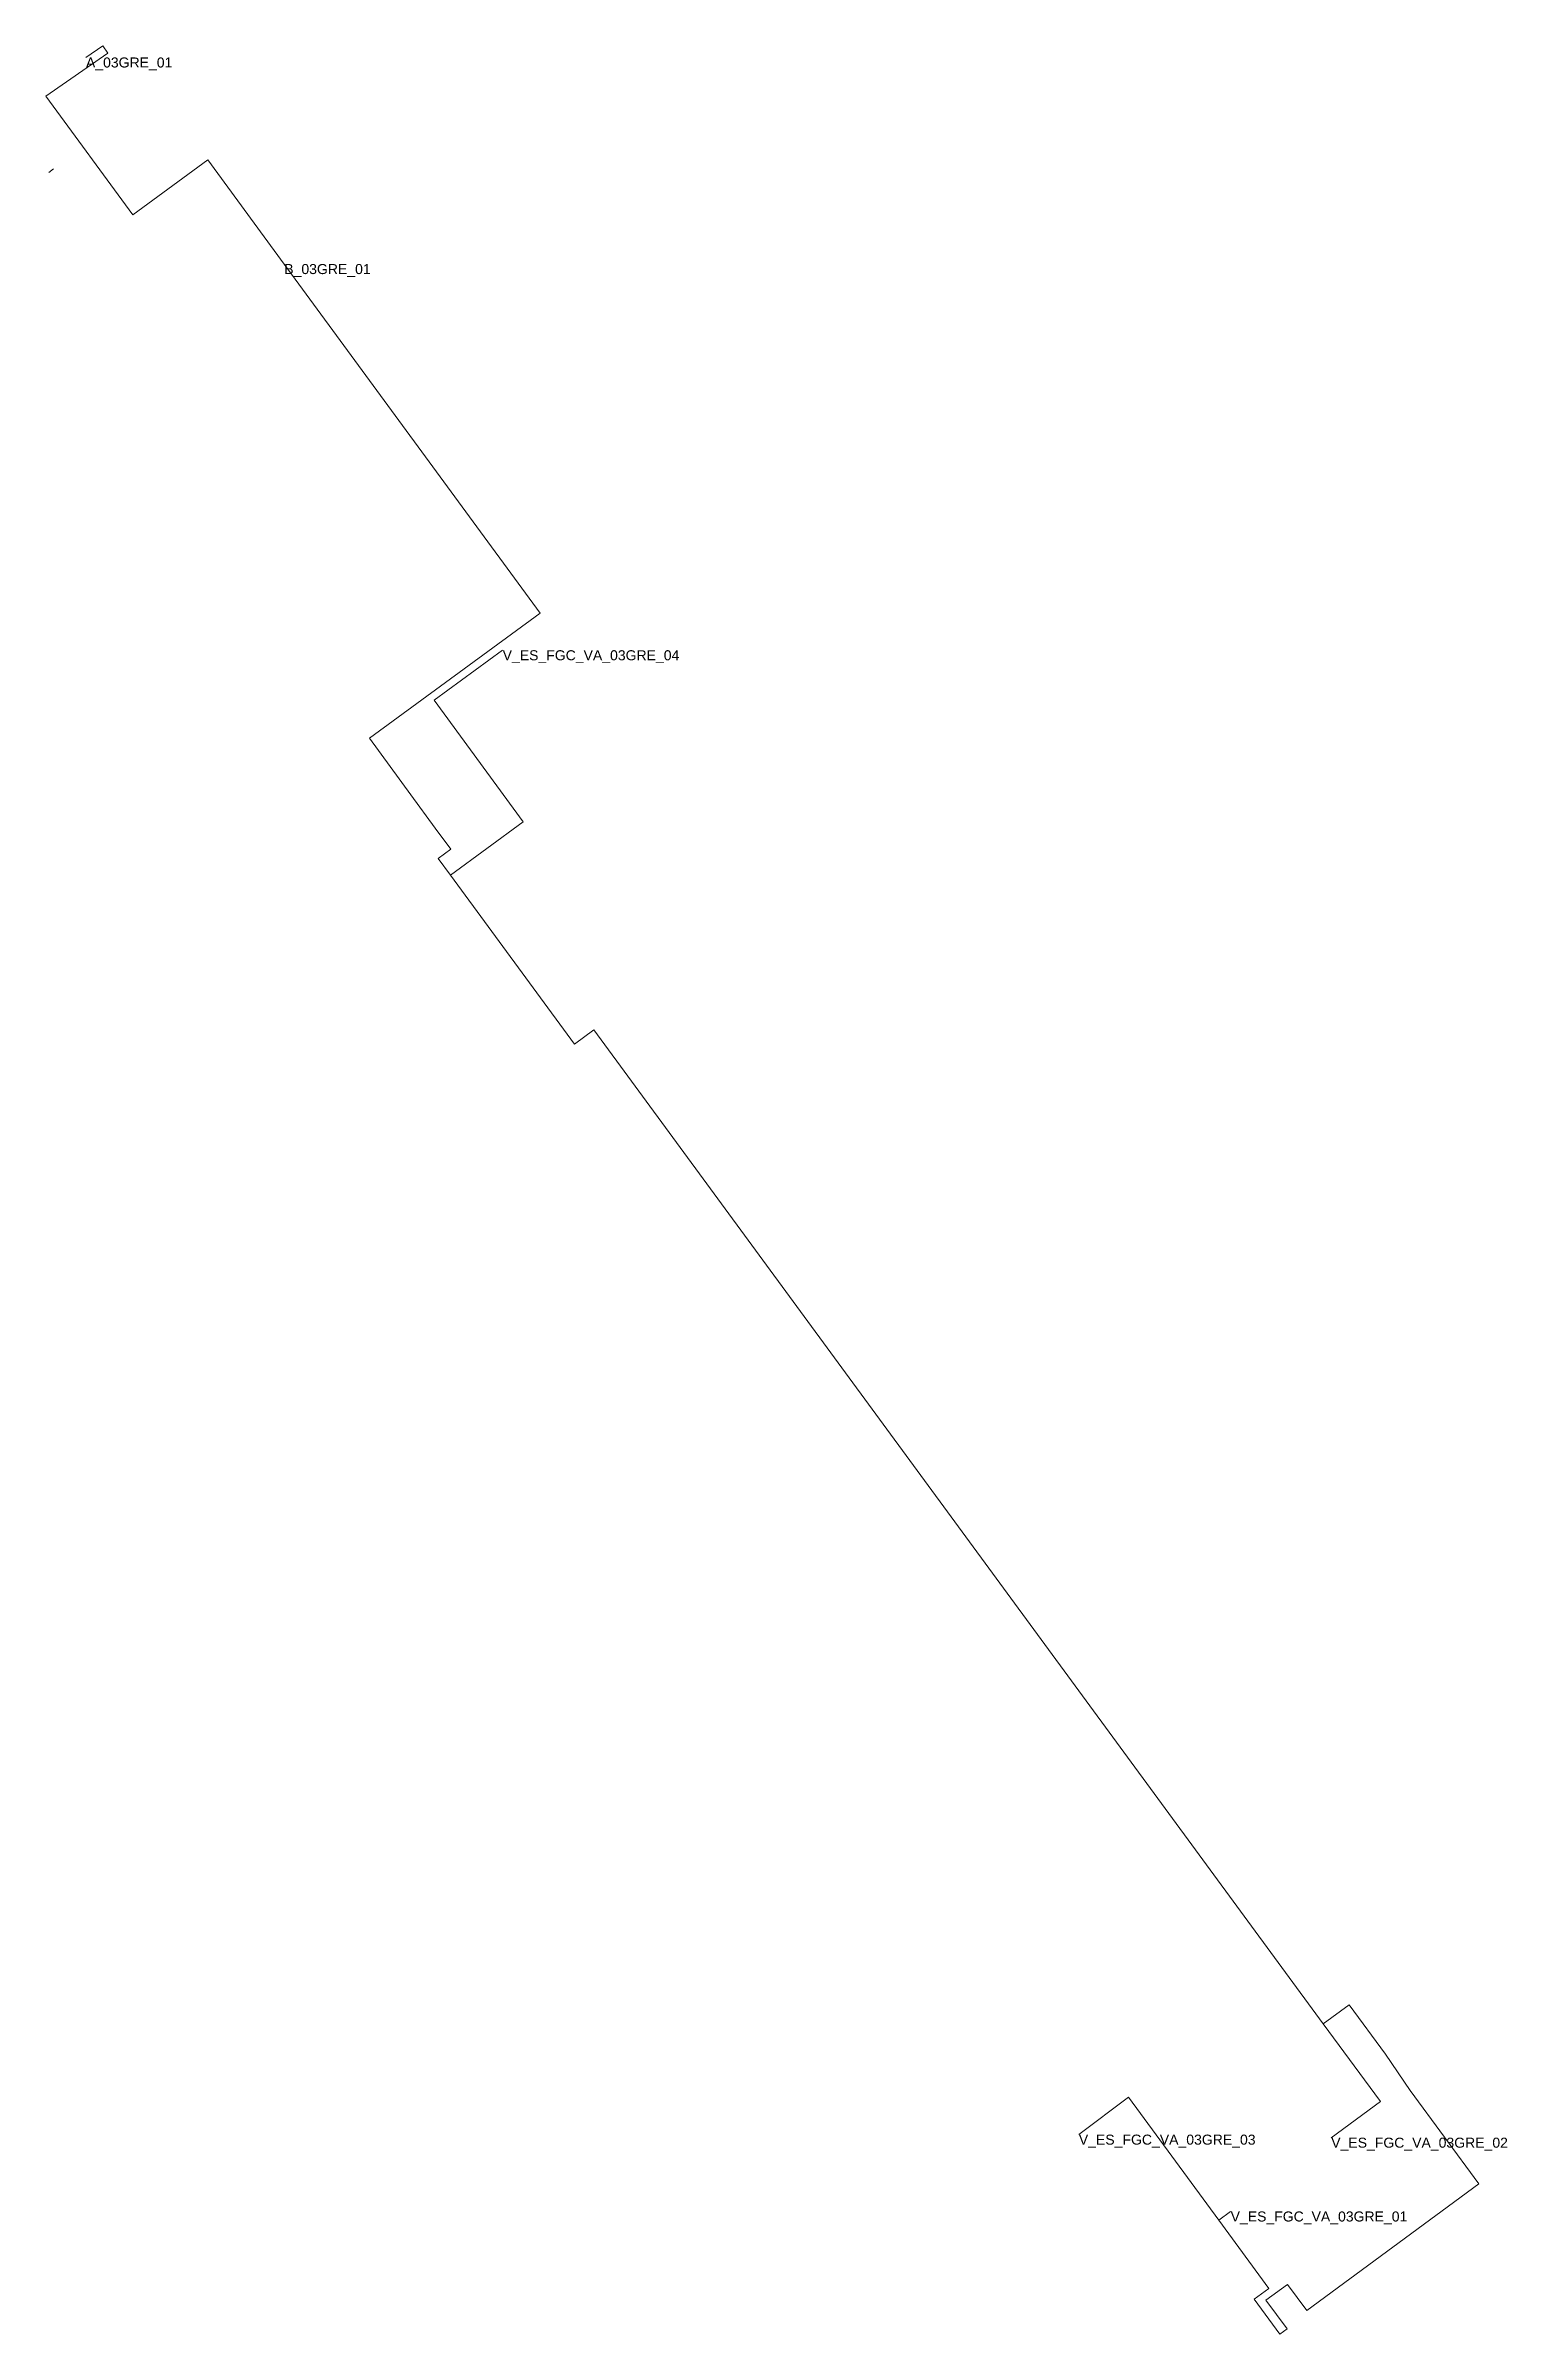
# Model space of a CAD drawing. Header units: metres. Extents: x 429123 to 429195, y 4583376 to 4583490.
import ezdxf
from ezdxf.enums import TextEntityAlignment as Align

# ---------------------------------------------------------------- set-up
doc = ezdxf.new("R2010")
doc.units = ezdxf.units.M
doc.header["$MEASUREMENT"] = 0
for name, color, linetype, lineweight, true_color in [('01_A_AccesTren_t', 40, 'Continuous', 0, 0xffd600), ('01_C_AccesExt_t', 251, 'Continuous', 0, 0x646464), ('01_D_BarTarifaria_l', 5, 'Continuous', 0, 0x0000ff), ('01_I_Ascensor_l', 251, 'Continuous', 0, 0x646464), ('01_I_BarreraTarifaria_t', 251, 'Continuous', 0, 0x646464), ('01_I_Horitzontal_l', 251, 'Continuous', 0, 0x646464)]:
    doc.layers.add(name, color=color, linetype=linetype, lineweight=lineweight, true_color=true_color)
doc.styles.add('Style-Arial', font='arial.ttf')

msp = doc.modelspace()

# ---------------------------------------------------------------- linework, layer by layer
at = {"layer": '01_D_BarTarifaria_l'}
msp.add_line((429122.917101, 4583483.731766, -10), (429122.674199, 4583483.553567, -10), dxfattribs=at)
at = {"layer": '01_I_Ascensor_l'}
for p, q in [((429125.374266, 4583489.869993), (429125.629478, 4583489.502589, -10)), ((429140.73801, 4583452.490152, -10), (429141.954669, 4583450.831404, -20)), ((429189.341169, 4583389.650802, -20), (429190.574285, 4583387.838047, -10)), ((429184.438942, 4583375.946408, -10), (429184.076405, 4583375.679207, -20))]:
    msp.add_line(p, q, dxfattribs=at)
at = {"layer": '01_I_Horitzontal_l'}
for p, q in [((429124.533152, 4583489.285728), (429125.374266, 4583489.869993)), ((429181.029879, 4583381.37019, -20), (429181.623557, 4583381.804481, -20))]:
    msp.add_line(p, q, dxfattribs=at)
at = {"layer": '01_I_Horitzontal_l', "flags": 128}
for points, elevation in [([(429125.629478, 4583489.502589), (429122.530046, 4583487.349122), (429126.866972, 4583481.426427), (429130.618894, 4583484.173792), (429134.423388, 4583478.978209)], -10), ([(429134.423388, 4583478.978209), (429147.184359, 4583461.551268), (429138.66892, 4583455.315792), (429140.73801, 4583452.490152)], -10), ([(429142.711114, 4583448.489136), (429146.341998, 4583451.152317), (429141.898342, 4583457.210636), (429145.315732, 4583459.707478)], -20), ([(429141.954669, 4583450.831404), (429142.725539, 4583449.780427), (429142.100334, 4583449.321852), (429142.711114, 4583448.489136)], -20), ([(429142.711114, 4583448.489136), (429148.894425, 4583440.059035), (429149.864311, 4583440.770427), (429186.244295, 4583391.171283)], -20), ([(429186.244295, 4583391.171283), (429187.532748, 4583392.116337), (429189.341169, 4583389.650802)], -20), ([(429186.244295, 4583391.171283), (429189.093966, 4583387.286146), (429186.640759, 4583385.486768)], -20), ([(429181.029879, 4583381.37019), (429176.524821, 4583387.510567), (429174.054532, 4583385.639421)], -20), ([(429190.574285, 4583387.838047), (429193.999689, 4583383.190465), (429185.420241, 4583376.867162), (429184.460867, 4583378.168838), (429183.38524, 4583377.376069), (429184.438942, 4583375.946408)], -10), ([(429184.076405, 4583375.679207), (429182.792766, 4583377.428802), (429183.526586, 4583377.967189), (429181.029879, 4583381.37019)], -20)]:
    msp.add_lwpolyline(points, dxfattribs=dict(at, elevation=elevation))

# ---------------------------------------------------------------- texts
at = {"layer": '01_A_AccesTren_t', "style": 'Style-Arial'}
for s, p in [('V_ES_FGC_VA_03GRE_04', (429145.315732, 4583459.707478, -20)), ('V_ES_FGC_VA_03GRE_03', (429174.054532, 4583385.639421, -20)), ('V_ES_FGC_VA_03GRE_02', (429186.640759, 4583385.486768, -20)), ('V_ES_FGC_VA_03GRE_01', (429181.623557, 4583381.804481, -20))]:
    msp.add_text(s, height=0.5, dxfattribs=at).set_placement(p, align=Align.TOP_LEFT)
at = {"layer": '01_C_AccesExt_t', "style": 'Style-Arial'}
msp.add_text('A_03GRE_01', height=0.5, dxfattribs=at).set_placement((429124.533152, 4583489.285728), align=Align.TOP_LEFT)
at = {"layer": '01_I_BarreraTarifaria_t', "style": 'Style-Arial'}
msp.add_text('B_03GRE_01', height=0.5, dxfattribs=at).set_placement((429134.423388, 4583478.978209, -10), align=Align.TOP_LEFT)

doc.saveas('drawing.dxf')
